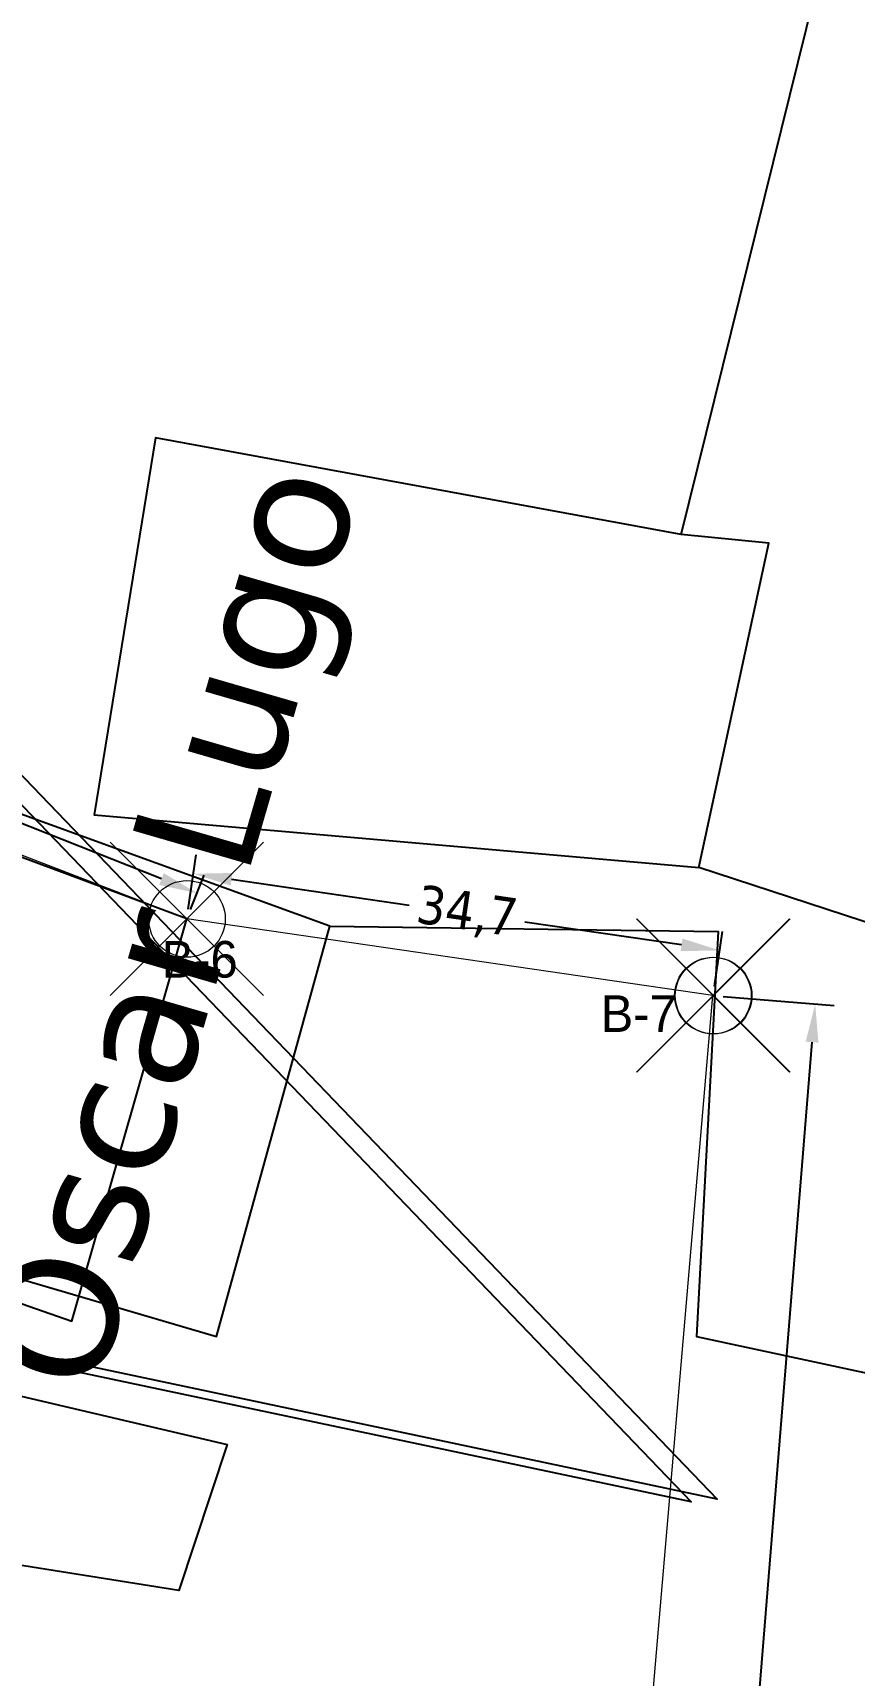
# Model space of a CAD drawing. Header units: metres. Extents: x 2 to 659295185, y -28 to 1124222152.
# Drawn here: x 654985.3 to 655038.9, y 1123215.5 to 1123322.6 of the extents above; entities that cross this region are included whole.
import ezdxf

# ---------------------------------------------------------------- set-up
doc = ezdxf.new("R2010")
doc.units = ezdxf.units.M
doc.header["$MEASUREMENT"] = 0
doc.header["$PDMODE"] = 35
doc.header["$PDSIZE"] = 5
for name, color, linetype in [('FORMATO', 7, 'CONTINUOUS'), ('MANZANA', 30, 'CONTINUOUS'), ('ÁREAS', 7, 'CONTINUOUS')]:
    doc.layers.add(name, color=color, linetype=linetype)
doc.layers.add('LIMITE 2017 IGVSB', color=7, linetype='CONTINUOUS', lineweight=120)
doc.styles.add('L60', font='BKANT.TTF', dxfattribs={"height": 1.5})
doc.styles.get("Standard").update_dxf_attribs({"font": 'tahoma.ttf'})
doc.dimstyles.new('ISO-25', dxfattribs={"dimtxt": 2.5, "dimasz": 2.5, "dimexe": 1.25, "dimexo": 0.625, "dimtad": 1, "dimtxsty": 'Standard', "dimcen": 2.5, "dimadec": 0, "dimazin": 0, "dimtfac": 1, "dimtmove": 0, "dimatfit": 3, "dimfxl": 1, "dimarcsym": 0})

# ---------------------------------------------------------------- blocks, each defined once
blk = doc.blocks.new('*D2454')
at = {"layer": 'LIMITE 2017 IGVSB', "color": 0, "lineweight": -2, "transparency": 16777216}
for p, q in [((655030.38, 1123259.79), (655037.63, 1123259.2)), ((655036.18, 1123256.81), (655030.67, 1123189.24)), ((655023.33, 1123099.33), (655030.16, 1123182.95)), ((655017.12, 1123097.33), (655024.37, 1123096.73))]:
    blk.add_line(p, q, dxfattribs=at)
at = {"layer": 'LIMITE 2017 IGVSB', "color": 0, "lineweight": 0, "transparency": 16777216}
for points in [[(655035.77, 1123256.84), (655036.6, 1123256.77), (655036.39, 1123259.3)], [(655022.92, 1123099.36), (655023.75, 1123099.29), (655023.13, 1123096.84)]]:
    blk.add_solid(points, dxfattribs=at)
at = {"layer": 'LIMITE 2017 IGVSB', "color": 0, "lineweight": 0, "transparency": 16777216, "insert": (655030.41, 1123186.1), "char_height": 2.5, "attachment_point": 5, "rotation": 85.3338}
blk.add_mtext('163', dxfattribs=at)
blk = doc.blocks.new('*D2457')
at = {"layer": 'LIMITE 2017 IGVSB', "color": 0, "lineweight": -2, "transparency": 16777216}
for p, q in [((654960.94, 1123279.2), (654961.83, 1123281.43)), ((654963.69, 1123279.35), (654975.9, 1123274.51)), ((654993.72, 1123267.45), (654982.93, 1123271.72)), ((654995.62, 1123265.45), (654996.51, 1123267.69))]:
    blk.add_line(p, q, dxfattribs=at)
at = {"layer": 'LIMITE 2017 IGVSB', "color": 0, "lineweight": 0, "transparency": 16777216}
for points in [[(654963.84, 1123279.74), (654963.54, 1123278.96), (654961.37, 1123280.27)], [(654993.87, 1123267.83), (654993.57, 1123267.06), (654996.05, 1123266.52)]]:
    blk.add_solid(points, dxfattribs=at)
at = {"layer": 'LIMITE 2017 IGVSB', "color": 0, "lineweight": 0, "transparency": 16777216, "insert": (654979.45, 1123273.2), "char_height": 2.5, "attachment_point": 5, "rotation": 338.3772}
blk.add_mtext('37,3', dxfattribs=at)
blk = doc.blocks.new('*D2458')
at = {"layer": 'LIMITE 2017 IGVSB', "color": 0, "lineweight": -2, "transparency": 16777216}
for p, q in [((654995.47, 1123265.47), (654995.99, 1123269.03)), ((654998.29, 1123267.43), (655009.88, 1123265.74)), ((655027.67, 1123263.15), (655017.43, 1123264.64)), ((655029.81, 1123260.46), (655030.33, 1123264.02))]:
    blk.add_line(p, q, dxfattribs=at)
at = {"layer": 'LIMITE 2017 IGVSB', "color": 0, "lineweight": 0, "transparency": 16777216}
for points in [[(654998.35, 1123267.84), (654998.23, 1123267.02), (654995.81, 1123267.79)], [(655027.73, 1123263.56), (655027.61, 1123262.74), (655030.15, 1123262.79)]]:
    blk.add_solid(points, dxfattribs=at)
at = {"layer": 'LIMITE 2017 IGVSB', "color": 0, "lineweight": 0, "transparency": 16777216, "insert": (655013.65, 1123265.19), "char_height": 2.5, "attachment_point": 5, "rotation": 351.7066}
blk.add_mtext('34,7', dxfattribs=at)

msp = doc.modelspace()

# ---------------------------------------------------------------- linework, layer by layer
at = {"layer": 'LIMITE 2017 IGVSB', "lineweight": 0}
for p, q in [((654995.3807, 1123264.8442), (654960.5175, 1123278.2542)), ((655029.7171, 1123259.843), (654995.3832, 1123264.8478))]:
    msp.add_line(p, q, dxfattribs=at)
at = {"layer": 'LIMITE 2017 IGVSB', "color": 2, "lineweight": 0}
msp.add_line((655017.4428, 1123117.3923), (655029.7171, 1123259.843), dxfattribs=at)
at = {"layer": 'LIMITE 2017 IGVSB', "lineweight": 0}
for p in [(654995.3807, 1123264.8442), (655029.7171, 1123259.843), (655029.7585, 1123259.8394)]:
    msp.add_point(p, dxfattribs=at)
at = {"layer": 'MANZANA', "lineweight": -3}
for points in [[(654878.2977, 1123382.8224), (655028.2977, 1123226.8224), (654957.2977, 1123241.8224), (654954.2977, 1123227.8224), (654882.2977, 1123246.8224), (654870.2977, 1123132.8224), (654759.2977, 1123163.8224), (654878.2977, 1123382.8224)], [(654880, 1123383), (655030, 1123227), (654959, 1123242), (654956, 1123228), (654884, 1123247), (654872, 1123133), (654761, 1123164), (654880, 1123383)]]:
    msp.add_lwpolyline(points, dxfattribs=at)
at = {"layer": 'MANZANA'}
for points in [[(655074.976, 1123323.5096), (655058.5181, 1123258.4753), (655028.7839, 1123268.1961), (655033.3584, 1123289.3531), (655027.6403, 1123289.9249), (655038.5336, 1123333.9343)], [(655074.976, 1123323.5096), (655058.5181, 1123258.4753), (655028.7839, 1123268.1961), (655033.3584, 1123289.3531), (655027.6403, 1123289.9249), (655038.5336, 1123333.9343)], [(655027.6403, 1123289.9249), (654993.3317, 1123296.2148), (654989.329, 1123271.627), (655028.7839, 1123268.1961)], [(655027.6403, 1123289.9249), (654993.3317, 1123296.2148), (654989.329, 1123271.627), (655028.7839, 1123268.1961)], [(654963.8593, 1123276.568), (654955.723, 1123249.8078), (654987.8592, 1123238.6013), (654995.3807, 1123264.8442), (654963.8593, 1123276.568)], [(654972.6601, 1123275.9875), (654964.9131, 1123247.1123), (654997.3097, 1123237.6047), (655004.7045, 1123264.367), (654972.6601, 1123275.9875)], [(654972.6601, 1123275.9875), (654964.9131, 1123247.1123), (654997.3097, 1123237.6047), (655004.7045, 1123264.367), (654972.6601, 1123275.9875)], [(655004.7045, 1123264.367), (655030.0584, 1123264.0149), (655028.6498, 1123237.6047), (655043.4396, 1123234.4354), (655038.5096, 1123207.3209), (655023.3678, 1123210.138), (655016.2754, 1123097.2061)], [(655004.7045, 1123264.367), (655030.0584, 1123264.0149), (655028.6498, 1123237.6047), (655043.4396, 1123234.4354), (655038.5096, 1123207.3209), (655023.3678, 1123210.138), (655016.2754, 1123097.2061)], [(654933.9251, 1123252.3944), (654965.2652, 1123243.9431), (654963.5046, 1123238.6611), (654998.0139, 1123230.5619), (654994.8447, 1123221.0542), (654959.2789, 1123226.6884), (654954.7011, 1123216.4765), (654923.7131, 1123225.9841), (654933.9251, 1123252.3944)], [(654933.9251, 1123252.3944), (654965.2652, 1123243.9431), (654963.5046, 1123238.6611), (654998.0139, 1123230.5619), (654994.8447, 1123221.0542), (654959.2789, 1123226.6884), (654954.7011, 1123216.4765), (654923.7131, 1123225.9841), (654933.9251, 1123252.3944)]]:
    msp.add_lwpolyline(points, dxfattribs=at)

# ---------------------------------------------------------------- texts
at = {"layer": 'FORMATO', "linetype": 'Continuous', "ltscale": 0.001, "style": 'L60'}
for s, p in [('B-6', (654993.7237, 1123261.0142)), ('B-7', (655022.3821, 1123257.4707))]:
    msp.add_text(s, height=2.38934, dxfattribs=at).set_placement(p)
at = {"layer": 'ÁREAS', "insert": (654995.3373, 1123264.1145), "char_height": 8.008907, "width": 122.874167, "attachment_point": 5, "rotation": 73.83124}
msp.add_mtext('{\\fVerdana|b0|i0|c0|p34;Oscar Lugo}', dxfattribs=at)

# ---------------------------------------------------------------- dimensions: what is measured, and where the dimension line sits
at = {"layer": 'LIMITE 2017 IGVSB', "lineweight": 0}
for base, p1, p2, angle, picture, middle in [((654961.3666, 1123280.2713), (654995.3887, 1123264.8682), (654960.7099, 1123278.6145), 158.377181, '*D2457', (654979.4463, 1123273.1996)), ((655030.1464, 1123262.788), (654995.3832, 1123264.8478), (655029.7171, 1123259.843), 351.70656, '*D2458', (655013.6545, 1123265.1919)), ((655023.1278, 1123096.8363), (655029.7585, 1123259.8394), (655016.4983, 1123097.3774), 265.333821, '*D2454', (655030.4132, 1123186.0955))]:
    dim = msp.add_linear_dim(base=base, p1=p1, p2=p2, angle=angle, dimstyle='ISO-25', override={"dimtmove": 2}, dxfattribs=at)
    dim.commit()
    dim.dimension.update_dxf_attribs({"geometry": picture, "text_midpoint": middle, "dimtype": 161})

doc.saveas('drawing.dxf')
